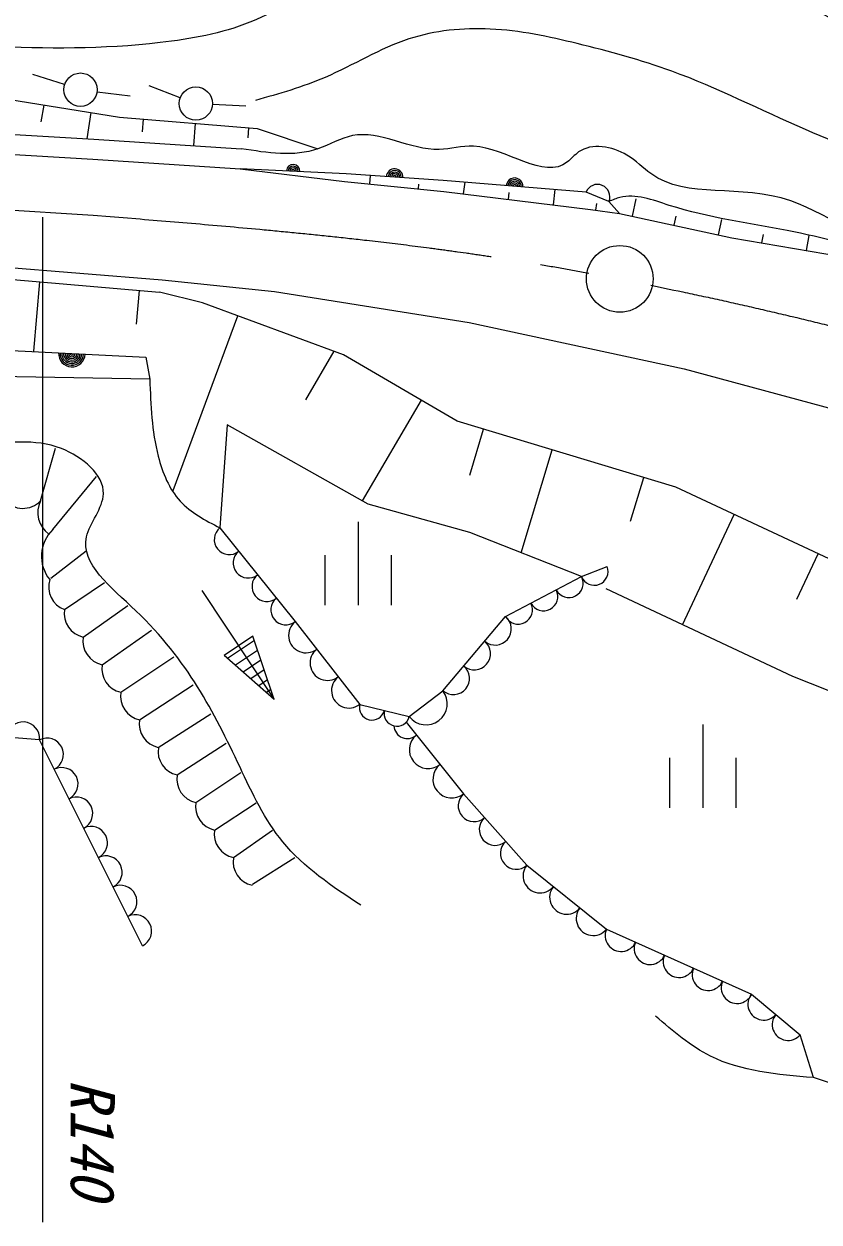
# Model space of a CAD drawing. Units: millimetres, scale not verified. Extents: x 40000 to 680000, y 20000 to 380000.
# Drawn here: x 154810 to 178654, y 246419 to 282348 of the extents above; entities that cross this region are included whole.
import ezdxf
from ezdxf.enums import TextEntityAlignment as Align

# ---------------------------------------------------------------- set-up
doc = ezdxf.new("R2010")
doc.units = ezdxf.units.MM
doc.header["$LTSCALE"] = 1000
doc.linetypes.add('CHAIN', pattern=[18.5, 12, -1.5, 3.5, -1.5])
for name, color, linetype, lineweight in [('M-BGD', 7, 'Continuous', 13), ('M-BMK', 2, 'CHAIN', 13), ('M-BMK-SRVR', 3, 'Continuous', 13), ('M-STR-HTXT', 7, 'Continuous', 13), ('M-TTL', 2, 'Continuous', 140)]:
    doc.layers.add(name, color=color, linetype=linetype, lineweight=lineweight)
doc.styles.add('ＭＳ ゴシック', font='')
doc.styles.get('ＭＳ ゴシック').set_extended_font_data('MS Gothic')

msp = doc.modelspace()

# ---------------------------------------------------------------- linework, layer by layer
at = {"layer": 'M-BGD'}
for p, q in [((156028, 280528), (155075, 280832)), ((152800, 280338), (157678, 279551)), ((157001, 280315), (157993, 280191)), ((159497, 280137), (158561, 280490)), ((155329, 279410), (155411, 279917)), ((160464, 279939), (161463, 279896)), ((156701, 278903), (156828, 279688)), ((157678, 279551), (161808, 279209)), ((150924, 279246), (156909, 278889)), ((158367, 279109), (158399, 279491)), ((159900, 278698), (159955, 279362)), ((161529, 278933), (161553, 279230)), ((161808, 279209), (163627, 278601)), ((156909, 278889), (161327, 278607)), ((150888, 278648), (156872, 278290)), ((156872, 278290), (161289, 278008)), ((161289, 278008), (164421, 277627)), ((164475, 277855), (161289, 278008)), ((167380, 277652), (164475, 277855)), ((165194, 277805), (165169, 277551)), ((164421, 277627), (167405, 277323)), ((166644, 277540), (166630, 277402)), ((171665, 277306), (167380, 277652)), ((168029, 277600), (167986, 277252)), ((170733, 277381), (170678, 276924)), ((167405, 277323), (171799, 276788)), ((169352, 277289), (169327, 277088)), ((172354, 277023), (171665, 277306)), ((172670, 276663), (172354, 277023)), ((173162, 277108), (173049, 276582)), ((171799, 276788), (172670, 276663)), ((171982, 276959), (171954, 276765)), ((172670, 276663), (176043, 275935)), ((174358, 276580), (174300, 276311)), ((175732, 276485), (175632, 276024)), ((176043, 275935), (179330, 275370)), ((176976, 276034), (176932, 275782)), ((178349, 276007), (178271, 275552)), ((150649, 275354), (158952, 274670)), ((150548, 275028), (158873, 274300)), ((155103, 272532), (155284, 274614)), ((158952, 274670), (162327, 274320)), ((158185, 273340), (158273, 274353)), ((160168, 273981), (158873, 274300)), ((162327, 274320), (168161, 273391)), ((164395, 272430), (160168, 273981)), ((159285, 268355), (161224, 273594)), ((168161, 273391), (174612, 272001)), ((154027, 272572), (158464, 272357)), ((158464, 272357), (158583, 271691)), ((163262, 271075), (164116, 272533)), ((167801, 270435), (164395, 272430)), ((174612, 272001), (180178, 270500)), ((158583, 271691), (151802, 271821)), ((164962, 268042), (166731, 271062)), ((160908, 270329), (160685, 267237)), ((165136, 267944), (160908, 270329)), ((174358, 268461), (167801, 270435)), ((168178, 268813), (168594, 270196)), ((155302, 268043), (155751, 269629)), ((169721, 266492), (170650, 269577)), ((155675, 267185), (156988, 268774)), ((173001, 267440), (173395, 268751)), ((178954, 266310), (174358, 268461)), ((168184, 267101), (165136, 267944)), ((164836, 267417), (164836, 264917)), ((174563, 264330), (176112, 267640)), ((160685, 267237), (162947, 264426)), ((171531, 265775), (168184, 267101)), ((155614, 265730), (156672, 266545)), ((163836, 266417), (163836, 264917)), ((165836, 264917), (165836, 266417)), ((177991, 265096), (178630, 266462)), ((171531, 265775), (172298, 266078)), ((156027, 264787), (157220, 265598)), ((169253, 264577), (171531, 265775)), ((160141, 265354), (162316, 262092)), ((177863, 262775), (172269, 265412)), ((156589, 263960), (157925, 264909)), ((167376, 262352), (169253, 264577)), ((157152, 263133), (158634, 264164)), ((162947, 264426), (164879, 261944)), ((161675, 263986), (160813, 263412)), ((161719, 263857), (160916, 263322)), ((162316, 262092), (161675, 263986)), ((157714, 262307), (159303, 263367)), ((162316, 262092), (160813, 263412)), ((161818, 263563), (161149, 263117)), ((161918, 263269), (161383, 262912)), ((162017, 262975), (161616, 262707)), ((162117, 262680), (161849, 262502)), ((181793, 261234), (177863, 262775)), ((158277, 261480), (159879, 262531)), ((162216, 262386), (162082, 262297)), ((166363, 261580), (167376, 262352)), ((164879, 261944), (166363, 261580)), ((158839, 260653), (160412, 261656)), ((155279, 260880), (149297, 261338)), ((166268, 261407), (167993, 259262)), ((175167, 261340), (175167, 258840)), ((158364, 254701), (155279, 260880)), ((159402, 259827), (160874, 260782)), ((174167, 260340), (174167, 258840)), ((176167, 258840), (176167, 260340)), ((159965, 259000), (161310, 259899)), ((167993, 259262), (169890, 257119)), ((160527, 258173), (161772, 258993)), ((161090, 257346), (162267, 258169)), ((161663, 256548), (162932, 257355)), ((169890, 257119), (172280, 255202)), ((172280, 255202), (176630, 253255)), ((176630, 253255), (178092, 252037)), ((178483, 250751), (178092, 252037)), ((181735, 249673), (178483, 250751))]:
    msp.add_line(p, q, dxfattribs=at)
for centre in [(156505, 280377), (159965, 279961)]:
    msp.add_circle(centre, 500, dxfattribs=at)
for centre, radius, start, end in [((162882, 277932), 200, 357.2522, 177.2522), ((162882, 277932), 150, 357.2522, 177.2522), ((162882, 277932), 100, 357.2522, 177.2522), ((162882, 277932), 50, 357.2522, 177.2522), ((165927, 277754), 250, 355.9978, 175.9978), ((165927, 277754), 200, 355.9978, 175.9978), ((165927, 277754), 150, 355.9978, 175.9978), ((165927, 277754), 100, 355.9978, 175.9978), ((165927, 277754), 50, 355.9978, 175.9978), ((169522, 277479), 250, 355.3778, 175.3778), ((169522, 277479), 200, 355.3778, 175.3778), ((169522, 277479), 150, 355.3778, 175.3778), ((169522, 277479), 100, 355.3778, 175.3778), ((169522, 277479), 50, 355.3778, 175.3778), ((172009, 277164), 372, 337.6624, 157.6624), ((156246, 272465), 400, 177.2184, 357.2184), ((156246, 272465), 400, 177.2184, 357.2184), ((156246, 272465), 350, 177.2184, 357.2184), ((156246, 272465), 300, 177.2184, 357.2184), ((156246, 272465), 250, 177.2184, 357.2184), ((156246, 272465), 200, 177.2184, 357.2184), ((156246, 272465), 150, 177.2184, 357.2184), ((156246, 272465), 100, 177.2184, 357.2184), ((156246, 272465), 50, 177.2184, 357.2184), ((154780, 268546), 725, 220.5794, 316.0621), ((156015, 267698), 792, 154.1927, 234.7119), ((156448, 266384), 1113, 133.9697, 219.0213), ((160968, 266886), 451, 128.8211, 308.8211), ((161533, 266183), 451, 128.8211, 308.8211), ((171914, 265926), 412, 201.5535, 21.5535), ((156275, 265468), 725, 162.7292, 249.9348), ((162099, 265480), 451, 128.8211, 308.8211), ((171151, 265575), 429, 207.7365, 27.7365), ((170392, 265176), 429, 207.7365, 27.7365), ((162664, 264778), 451, 128.8211, 308.8211), ((169632, 264777), 429, 207.7365, 27.7365), ((156742, 264669), 725, 170.6324, 257.8381), ((168940, 264206), 485, 229.8496, 49.8496), ((163269, 264013), 524, 127.9091, 307.9091), ((157304, 263842), 725, 170.6324, 257.8381), ((168314, 263464), 485, 229.8496, 49.8496), ((163913, 263185), 524, 127.9091, 307.9091), ((157867, 263015), 725, 170.6324, 257.8381), ((167688, 262722), 485, 229.8496, 49.8496), ((164557, 262358), 524, 127.9091, 307.9091), ((158430, 262189), 725, 170.6324, 257.8381), ((166869, 261966), 636, 217.3123, 37.3123), ((165250, 261853), 382, 166.1961, 346.1961), ((165992, 261671), 382, 166.1961, 346.1961), ((154781, 260918), 500, 355.6234, 175.6234), ((158992, 261362), 725, 170.6324, 257.8381), ((166305, 261320), 402, 182.9593, 312.5116), ((155500, 260438), 493, 296.5323, 116.5323), ((166930, 260583), 565, 128.7949, 308.7949), ((159555, 260535), 725, 170.6324, 257.8381), ((167639, 259702), 565, 128.7949, 308.7949), ((155940, 259556), 493, 296.5323, 116.5323), ((160117, 259708), 725, 170.6324, 257.8381), ((156381, 258673), 493, 296.5323, 116.5323), ((168309, 258904), 477, 131.5193, 311.5193), ((160680, 258882), 725, 170.6324, 257.8381), ((168942, 258190), 477, 131.5193, 311.5193), ((156822, 257790), 493, 296.5323, 116.5323), ((161243, 258055), 725, 170.6324, 257.8381), ((169574, 257476), 477, 131.5193, 311.5193), ((157262, 256908), 493, 296.5323, 116.5323), ((161805, 257228), 725, 170.6324, 257.8381), ((170288, 256799), 510, 141.2727, 321.2727), ((157703, 256025), 493, 296.5323, 116.5323), ((171085, 256160), 510, 141.2727, 321.2727), ((171881, 255522), 510, 141.2727, 321.2727), ((158144, 255142), 493, 296.5323, 116.5323), ((172715, 255008), 477, 155.8847, 335.8847), ((173585, 254618), 477, 155.8847, 335.8847), ((174455, 254229), 477, 155.8847, 335.8847), ((175325, 253839), 477, 155.8847, 335.8847), ((176195, 253449), 477, 155.8847, 335.8847), ((176996, 252950), 476, 140.1895, 320.1895), ((177726, 252341), 476, 140.1895, 320.1895)]:
    msp.add_arc(centre, radius, start, end, dxfattribs=at)
for points, knots in [([(211015, 268398), (210251, 269040), (209488, 269681), (208905, 270461), (208308, 271261), (207902, 272206), (207498, 273136), (207109, 274031), (206722, 274911), (206368, 275816), (205979, 276813), (205629, 277838), (205036, 278730), (204551, 279458), (203904, 280096), (203169, 280560), (201941, 281334), (200466, 281620), (199007, 281865), (198150, 282009), (197299, 282138), (196457, 282090), (195357, 282029), (194273, 281666), (193214, 281268), (192320, 280931), (191444, 280569), (190529, 280377), (189296, 280118), (187993, 280169), (186714, 280298), (185285, 280441), (183886, 280682), (182523, 281085), (181204, 281476), (179918, 282019), (178713, 282676), (177758, 283197), (176853, 283789), (175934, 284407), (175179, 284914), (174414, 285438), (173562, 285670), (172767, 285886), (171895, 285848), (171056, 285737), (170252, 285631), (169478, 285458), (168677, 285409), (168080, 285373), (167467, 285405), (166890, 285293), (165985, 285117), (165166, 284586), (164372, 284047), (163456, 283427), (162574, 282796), (161583, 282399), (160739, 282061), (159814, 281894), (158892, 281787), (157179, 281588), (155472, 281599), (153766, 281680), (151535, 281786), (149306, 282012), (147077, 282137), (145393, 282232), (143710, 282268), (142021, 282430), (140357, 282589), (138687, 282870), (137044, 282803), (134772, 282711), (132551, 281955), (130331, 281199)], [0, 0, 0, 0, 1, 1, 1, 2, 2, 2, 3, 3, 3, 4, 4, 4, 5, 5, 5, 6, 6, 6, 7, 7, 7, 8, 8, 8, 9, 9, 9, 10, 10, 10, 11, 11, 11, 12, 12, 12, 13, 13, 13, 14, 14, 14, 15, 15, 15, 16, 16, 16, 17, 17, 17, 18, 18, 18, 19, 19, 19, 20, 20, 20, 21, 21, 21, 22, 22, 22, 23, 23, 23, 24, 24, 24, 25, 25, 25, 25]), ([(210118, 267821), (208532, 268922), (206946, 270024), (205683, 271433), (204730, 272497), (203962, 273736), (203194, 274959), (202614, 275882), (202035, 276797), (201395, 277674), (201057, 278136), (200703, 278588), (200267, 278965), (199779, 279388), (199188, 279717), (198567, 279848), (198050, 279956), (197511, 279926), (196975, 279906), (196223, 279878), (195476, 279869), (194747, 279738), (194173, 279634), (193611, 279455), (193043, 279305), (191978, 279022), (190895, 278842), (189816, 278626), (188288, 278320), (186769, 277945), (185215, 277827), (184093, 277742), (182952, 277792), (181848, 278002), (180606, 278238), (179409, 278676), (178245, 279180), (176901, 279763), (175601, 280432), (174234, 280932), (173313, 281269), (172361, 281528), (171403, 281760), (170544, 281967), (169680, 282152), (168795, 282195), (167972, 282235), (167132, 282153), (166355, 281899), (165481, 281614), (164687, 281110), (163841, 280746), (163167, 280457), (162460, 280255), (161753, 280054)], [0, 0, 0, 0, 1, 1, 1, 2, 2, 2, 3, 3, 3, 4, 4, 4, 5, 5, 5, 6, 6, 6, 7, 7, 7, 8, 8, 8, 9, 9, 9, 10, 10, 10, 11, 11, 11, 12, 12, 12, 13, 13, 13, 14, 14, 14, 15, 15, 15, 16, 16, 16, 17, 17, 17, 18, 18, 18, 18]), ([(201026, 269508), (200541, 269553), (200056, 269597), (199558, 269715), (199233, 269792), (198903, 269900), (198674, 270108), (198414, 270344), (198285, 270711), (198068, 271027), (197526, 271814), (196432, 272290), (195522, 272045), (195304, 271986), (195097, 271886), (194893, 271857), (194257, 271767), (193657, 272371), (193073, 272792), (192832, 272966), (192594, 273108), (192432, 273341), (192283, 273554), (192199, 273842), (192029, 273999), (191739, 274267), (191202, 274150), (190716, 274134), (189888, 274108), (189206, 274374), (188516, 274578), (187537, 274867), (186541, 275030), (185465, 275489), (184087, 276078), (182577, 277153), (181484, 276367), (181385, 276296), (181289, 276209), (181190, 276142), (180255, 275506), (179051, 276617), (177805, 277045), (176282, 277567), (174695, 277071), (173605, 277859), (173374, 278026), (173166, 278250), (172891, 278415), (172450, 278679), (171837, 278790), (171444, 278508), (171323, 278421), (171222, 278296), (171111, 278209), (170402, 277653), (169271, 278637), (168291, 278681), (167937, 278697), (167603, 278590), (167263, 278580), (166395, 278556), (165490, 279165), (164659, 278998), (164311, 278927), (163976, 278721), (163627, 278601), (162901, 278352), (162114, 278480), (161327, 278607)], [0, 0, 0, 0, 1, 1, 1, 2, 2, 2, 3, 3, 3, 4, 4, 4, 5, 5, 5, 6, 6, 6, 7, 7, 7, 8, 8, 8, 9, 9, 9, 10, 10, 10, 11, 11, 11, 12, 12, 12, 13, 13, 13, 14, 14, 14, 15, 15, 15, 16, 16, 16, 17, 17, 17, 18, 18, 18, 19, 19, 19, 20, 20, 20, 21, 21, 21, 22, 22, 22, 23, 23, 23, 23]), ([(198747, 268878), (198583, 269039), (198418, 269200), (198302, 269394), (198228, 269518), (198173, 269655), (198100, 269780), (197934, 270060), (197670, 270279), (197390, 270455), (196757, 270852), (196038, 271034), (195315, 271226), (194423, 271464), (193524, 271717), (192784, 272252), (192448, 272494), (192146, 272794), (191787, 272985), (191413, 273183), (190977, 273263), (190548, 273343), (189763, 273490), (188999, 273642), (188249, 273867), (187305, 274150), (186385, 274551), (185432, 274801), (183977, 275184), (182447, 275217), (180951, 275463), (179851, 275644), (178770, 275939), (177695, 276154), (176527, 276387), (175366, 276524), (174162, 276908), (173661, 277068), (173152, 277270), (172678, 277144), (172569, 277115), (172461, 277069), (172354, 277023)], [0, 0, 0, 0, 1, 1, 1, 2, 2, 2, 3, 3, 3, 4, 4, 4, 5, 5, 5, 6, 6, 6, 7, 7, 7, 8, 8, 8, 9, 9, 9, 10, 10, 10, 11, 11, 11, 12, 12, 12, 13, 13, 13, 14, 14, 14, 14]), ([(158583, 271691), (158611, 270920), (158638, 270149), (158836, 269383), (158964, 268890), (159162, 268400), (159491, 268039), (159808, 267692), (160247, 267464), (160685, 267237)], [0, 0, 0, 0, 1, 1, 1, 2, 2, 2, 3, 3, 3, 3]), ([(164913, 255917), (164057, 256484), (163200, 257051), (162568, 257822), (162030, 258480), (161654, 259286), (161289, 260056), (160487, 261741), (159732, 263251), (158165, 264748), (157425, 265456), (156504, 266160), (156687, 266964), (156782, 267383), (157179, 267830), (157194, 268259), (157213, 268829), (156556, 269367), (155935, 269613), (155520, 269777), (155121, 269810), (154717, 269811), (154012, 269812), (153292, 269713), (152570, 269634), (149306, 269280), (145982, 269344), (142925, 268319), (142355, 268128), (141794, 267899), (141253, 267612), (140491, 267207), (139768, 266687), (138998, 266403), (136812, 265600), (134249, 266711), (131830, 267588), (129213, 268537), (126764, 269210), (124314, 269884)], [0, 0, 0, 0, 1, 1, 1, 2, 2, 2, 3, 3, 3, 4, 4, 4, 5, 5, 5, 6, 6, 6, 7, 7, 7, 8, 8, 8, 9, 9, 9, 10, 10, 10, 11, 11, 11, 12, 12, 12, 13, 13, 13, 13])]:
    msp.add_open_spline(points, degree=3, knots=knots, dxfattribs=at)
at = {"layer": 'M-BMK'}
msp.add_line((73981, 281936), (156883, 276613), dxfattribs=at)
for points, knots in [([(156883, 276613), (159621, 276392), (162359, 276171), (165088, 275861), (165543, 275809), (165997, 275755), (166452, 275698), (166906, 275641), (167360, 275581), (167813, 275517), (168266, 275454), (168719, 275388), (169172, 275317), (169458, 275273), (169745, 275226), (170031, 275179), (170317, 275131), (170603, 275082), (170889, 275032), (171175, 274981), (171460, 274929), (171745, 274877)], [0, 0, 0, 0, 1, 1, 1, 2, 2, 2, 3, 3, 3, 4, 4, 4, 5, 5, 5, 6, 6, 6, 7, 7, 7, 7]), ([(173610, 274514), (174342, 274360), (175073, 274206), (175803, 274045), (176532, 273883), (177260, 273713), (177987, 273540), (178714, 273366), (179440, 273188), (180165, 273006), (180505, 272921), (180845, 272835), (181184, 272749), (181523, 272662), (181862, 272574), (182201, 272485), (182540, 272396), (182878, 272307), (183217, 272215), (185405, 271625), (187582, 270982), (189724, 270241), (190603, 269936), (191476, 269616), (192350, 269295)], [0, 0, 0, 0, 1, 1, 1, 2, 2, 2, 3, 3, 3, 4, 4, 4, 5, 5, 5, 6, 6, 6, 7, 7, 7, 8, 8, 8, 8])]:
    msp.add_open_spline(points, degree=3, knots=knots, dxfattribs=at)
at = {"layer": 'M-BMK-SRVR'}
msp.add_circle((172679, 274704), 1000, dxfattribs=at)
at = {"layer": 'M-STR-HTXT'}
msp.add_line((155367, 276556), (155367, 246419), dxfattribs=at)
at = {"layer": 'M-TTL', "lineweight": 13}
msp.add_open_spline([(178483, 250751), (177401, 250843), (176319, 250934), (175400, 251393), (174804, 251691), (174277, 252142), (173750, 252594)], degree=3, knots=[0, 0, 0, 0, 1, 1, 1, 2, 2, 2, 2], dxfattribs=at)

# ---------------------------------------------------------------- texts
at = {"layer": 'M-STR-HTXT', "style": 'ＭＳ ゴシック', "oblique": 15}
msp.add_text('R140', height=1320, rotation=270, dxfattribs=at).set_placement((157535, 250713), align=Align.TOP_LEFT)

doc.saveas('drawing.dxf')
